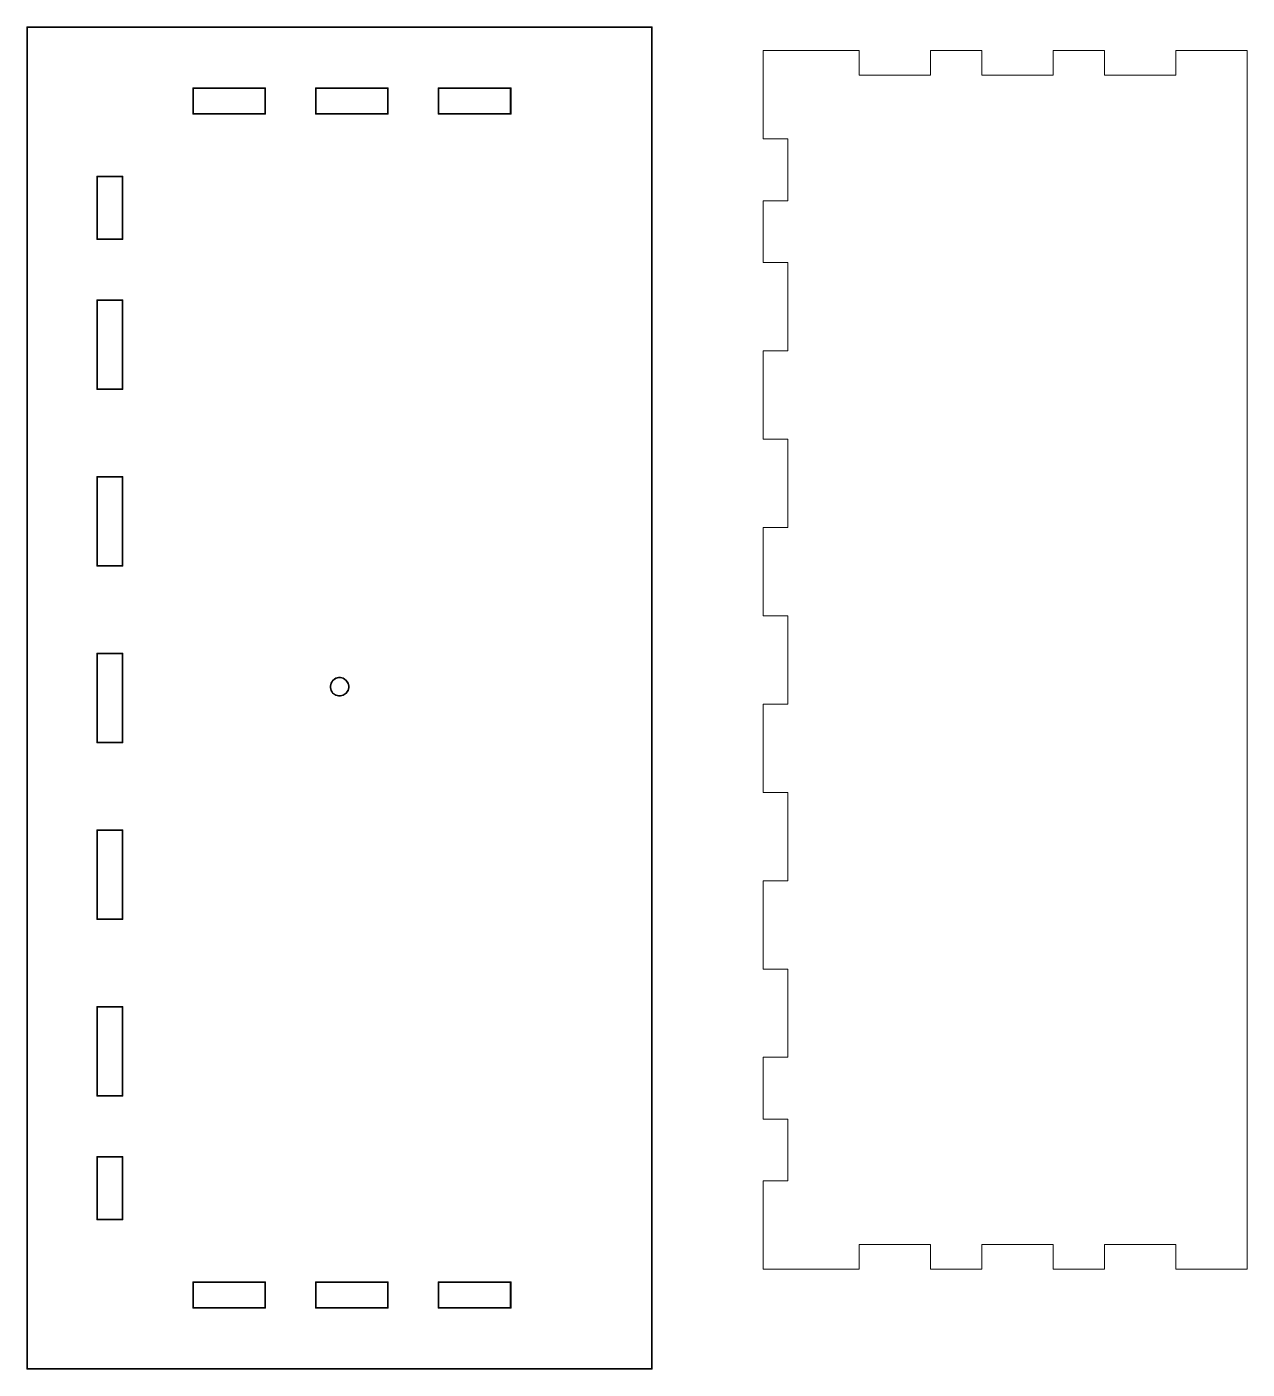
# Model space of a CAD drawing. Header units: millimetres. Extents: x -1378 to 3334, y -1176 to 661.
# Drawn here: x -580 to -321, y -621 to -336 of the extents above; entities that cross this region are included whole.
import ezdxf

# ---------------------------------------------------------------- set-up
doc = ezdxf.new("R2010")
doc.units = ezdxf.units.MM
doc.header["$MEASUREMENT"] = 0
doc.layers.add('Layer 1', color=7, linetype='Continuous')

msp = doc.modelspace()

# ---------------------------------------------------------------- linework, layer by layer
at = {"layer": 'Layer 1', "color": 222, "lineweight": 9}
for points in [[(-447.2252, -335.9633), (-447.2252, -335.9633), (-579.9752, -335.9633), (-579.9752, -335.9633)], [(-579.9752, -335.9633), (-579.9752, -335.9633), (-579.9752, -620.9613), (-579.9752, -620.9613)], [(-447.3732, -336.1113), (-447.3732, -336.1113), (-579.8242, -336.1113), (-579.8242, -336.1113)], [(-579.8242, -336.1113), (-579.8242, -336.1113), (-579.8242, -620.8123), (-579.8242, -620.8123)], [(-447.3732, -620.8123), (-447.3732, -620.8123), (-447.3732, -336.1113), (-447.3732, -336.1113)], [(-447.2252, -620.9613), (-447.2252, -620.9613), (-447.2252, -335.9633), (-447.2252, -335.9633)], [(-403.3322, -341.0013), (-403.3322, -341.0013), (-423.7192, -341.0013), (-423.7192, -341.0013)], [(-423.7192, -341.0013), (-423.7192, -341.0013), (-423.7192, -359.7513), (-423.7192, -359.7513)], [(-403.3322, -346.2503), (-403.3322, -346.2503), (-403.3322, -341.0013), (-403.3322, -341.0013)], [(-377.2892, -341.0013), (-377.2892, -341.0013), (-388.1912, -341.0013), (-388.1912, -341.0013)], [(-388.1912, -341.0013), (-388.1912, -341.0013), (-388.1912, -346.2503), (-388.1912, -346.2503)], [(-377.2892, -346.2503), (-377.2892, -346.2503), (-377.2892, -341.0013), (-377.2892, -341.0013)], [(-351.2492, -341.0013), (-351.2492, -341.0013), (-362.1492, -341.0013), (-362.1492, -341.0013)], [(-362.1492, -341.0013), (-362.1492, -341.0013), (-362.1492, -346.2503), (-362.1492, -346.2503)], [(-351.2492, -346.2503), (-351.2492, -346.2503), (-351.2492, -341.0013), (-351.2492, -341.0013)], [(-320.9692, -341.0013), (-320.9692, -341.0013), (-336.1092, -341.0013), (-336.1092, -341.0013)], [(-336.1092, -341.0013), (-336.1092, -341.0013), (-336.1092, -346.2503), (-336.1092, -346.2503)], [(-320.9692, -599.7513), (-320.9692, -599.7513), (-320.9692, -341.0013), (-320.9692, -341.0013)], [(-388.1912, -346.2503), (-388.1912, -346.2503), (-403.3322, -346.2503), (-403.3322, -346.2503)], [(-362.1492, -346.2503), (-362.1492, -346.2503), (-377.2892, -346.2503), (-377.2892, -346.2503)], [(-336.1092, -346.2503), (-336.1092, -346.2503), (-351.2492, -346.2503), (-351.2492, -346.2503)], [(-544.7332, -348.9353), (-544.7332, -348.9353), (-529.2952, -348.9353), (-529.2952, -348.9353)], [(-544.7332, -354.4883), (-544.7332, -354.4883), (-544.7332, -348.9353), (-544.7332, -348.9353)], [(-544.5852, -349.0873), (-544.5852, -349.0873), (-529.4432, -349.0873), (-529.4432, -349.0873)], [(-544.5852, -354.3363), (-544.5852, -354.3363), (-544.5852, -349.0873), (-544.5852, -349.0873)], [(-529.4432, -349.0873), (-529.4432, -349.0873), (-529.4432, -354.3363), (-529.4432, -354.3363)], [(-529.2952, -348.9353), (-529.2952, -348.9353), (-529.2952, -354.4883), (-529.2952, -354.4883)], [(-518.6942, -348.9353), (-518.6942, -348.9353), (-503.2532, -348.9353), (-503.2532, -348.9353)], [(-518.6942, -354.4883), (-518.6942, -354.4883), (-518.6942, -348.9353), (-518.6942, -348.9353)], [(-518.5432, -349.0873), (-518.5432, -349.0873), (-503.4052, -349.0873), (-503.4052, -349.0873)], [(-518.5432, -354.3363), (-518.5432, -354.3363), (-518.5432, -349.0873), (-518.5432, -349.0873)], [(-503.4052, -349.0873), (-503.4052, -349.0873), (-503.4052, -354.3363), (-503.4052, -354.3363)], [(-503.2532, -348.9353), (-503.2532, -348.9353), (-503.2532, -354.4883), (-503.2532, -354.4883)], [(-492.6562, -348.9353), (-492.6562, -348.9353), (-477.2152, -348.9353), (-477.2152, -348.9353)], [(-492.6562, -354.4883), (-492.6562, -354.4883), (-492.6562, -348.9353), (-492.6562, -348.9353)], [(-492.5042, -349.0873), (-492.5042, -349.0873), (-477.3632, -349.0873), (-477.3632, -349.0873)], [(-492.5042, -354.3363), (-492.5042, -354.3363), (-492.5042, -349.0873), (-492.5042, -349.0873)], [(-477.3632, -349.0873), (-477.3632, -349.0873), (-477.3632, -354.3363), (-477.3632, -354.3363)], [(-477.2152, -348.9353), (-477.2152, -348.9353), (-477.2152, -354.4883), (-477.2152, -354.4883)], [(-529.2952, -354.4883), (-529.2952, -354.4883), (-544.7332, -354.4883), (-544.7332, -354.4883)], [(-529.4432, -354.3363), (-529.4432, -354.3363), (-544.5852, -354.3363), (-544.5852, -354.3363)], [(-503.2532, -354.4883), (-503.2532, -354.4883), (-518.6942, -354.4883), (-518.6942, -354.4883)], [(-503.4052, -354.3363), (-503.4052, -354.3363), (-518.5432, -354.3363), (-518.5432, -354.3363)], [(-477.2152, -354.4883), (-477.2152, -354.4883), (-492.6562, -354.4883), (-492.6562, -354.4883)], [(-477.3632, -354.3363), (-477.3632, -354.3363), (-492.5042, -354.3363), (-492.5042, -354.3363)], [(-423.7192, -359.7513), (-423.7192, -359.7513), (-418.4702, -359.7513), (-418.4702, -359.7513)], [(-418.4702, -359.7513), (-418.4702, -359.7513), (-418.4702, -372.8783), (-418.4702, -372.8783)], [(-565.1232, -367.6893), (-565.1232, -367.6893), (-559.5742, -367.6893), (-559.5742, -367.6893)], [(-565.1232, -381.1123), (-565.1232, -381.1123), (-565.1232, -367.6893), (-565.1232, -367.6893)], [(-564.9752, -367.8373), (-564.9752, -367.8373), (-559.7262, -367.8373), (-559.7262, -367.8373)], [(-564.9752, -380.9603), (-564.9752, -380.9603), (-564.9752, -367.8373), (-564.9752, -367.8373)], [(-559.7262, -367.8373), (-559.7262, -367.8373), (-559.7262, -380.9603), (-559.7262, -380.9603)], [(-559.5742, -367.6893), (-559.5742, -367.6893), (-559.5742, -381.1123), (-559.5742, -381.1123)], [(-418.4702, -372.8783), (-418.4702, -372.8783), (-423.7192, -372.8783), (-423.7192, -372.8783)], [(-423.7192, -372.8783), (-423.7192, -372.8783), (-423.7192, -386.0013), (-423.7192, -386.0013)], [(-559.5742, -381.1123), (-559.5742, -381.1123), (-565.1232, -381.1123), (-565.1232, -381.1123)], [(-559.7262, -380.9603), (-559.7262, -380.9603), (-564.9752, -380.9603), (-564.9752, -380.9603)], [(-423.7192, -386.0013), (-423.7192, -386.0013), (-418.4702, -386.0013), (-418.4702, -386.0013)], [(-418.4702, -386.0013), (-418.4702, -386.0013), (-418.4702, -404.7513), (-418.4702, -404.7513)], [(-565.1232, -393.9353), (-565.1232, -393.9353), (-559.5742, -393.9353), (-559.5742, -393.9353)], [(-565.1232, -412.9853), (-565.1232, -412.9853), (-565.1232, -393.9353), (-565.1232, -393.9353)], [(-564.9752, -394.0873), (-564.9752, -394.0873), (-559.7262, -394.0873), (-559.7262, -394.0873)], [(-564.9752, -412.8373), (-564.9752, -412.8373), (-564.9752, -394.0873), (-564.9752, -394.0873)], [(-559.7262, -394.0873), (-559.7262, -394.0873), (-559.7262, -412.8373), (-559.7262, -412.8373)], [(-559.5742, -393.9353), (-559.5742, -393.9353), (-559.5742, -412.9853), (-559.5742, -412.9853)], [(-418.4702, -404.7513), (-418.4702, -404.7513), (-423.7192, -404.7513), (-423.7192, -404.7513)], [(-423.7192, -404.7513), (-423.7192, -404.7513), (-423.7192, -423.5023), (-423.7192, -423.5023)], [(-559.5742, -412.9853), (-559.5742, -412.9853), (-565.1232, -412.9853), (-565.1232, -412.9853)], [(-559.7262, -412.8373), (-559.7262, -412.8373), (-564.9752, -412.8373), (-564.9752, -412.8373)], [(-423.7192, -423.5023), (-423.7192, -423.5023), (-418.4702, -423.5023), (-418.4702, -423.5023)], [(-418.4702, -423.5023), (-418.4702, -423.5023), (-418.4702, -442.2513), (-418.4702, -442.2513)], [(-565.1232, -450.4863), (-565.1232, -450.4863), (-565.1232, -431.4363), (-565.1232, -431.4363)], [(-565.1232, -431.4363), (-565.1232, -431.4363), (-559.5742, -431.4363), (-559.5742, -431.4363)], [(-559.7262, -431.5863), (-559.7262, -431.5863), (-564.9752, -431.5863), (-564.9752, -431.5863)], [(-564.9752, -431.5863), (-564.9752, -431.5863), (-564.9752, -450.3363), (-564.9752, -450.3363)], [(-559.7262, -450.3363), (-559.7262, -450.3363), (-559.7262, -431.5863), (-559.7262, -431.5863)], [(-559.5742, -431.4363), (-559.5742, -431.4363), (-559.5742, -450.4863), (-559.5742, -450.4863)], [(-418.4702, -442.2513), (-418.4702, -442.2513), (-423.7192, -442.2513), (-423.7192, -442.2513)], [(-423.7192, -442.2513), (-423.7192, -442.2513), (-423.7192, -461.0023), (-423.7192, -461.0023)], [(-559.5742, -450.4863), (-559.5742, -450.4863), (-565.1232, -450.4863), (-565.1232, -450.4863)], [(-564.9752, -450.3363), (-564.9752, -450.3363), (-559.7262, -450.3363), (-559.7262, -450.3363)], [(-423.7192, -461.0023), (-423.7192, -461.0023), (-418.4702, -461.0023), (-418.4702, -461.0023)], [(-418.4702, -461.0023), (-418.4702, -461.0023), (-418.4702, -479.7523), (-418.4702, -479.7523)], [(-565.1232, -487.9873), (-565.1232, -487.9873), (-565.1232, -468.9373), (-565.1232, -468.9373)], [(-565.1232, -468.9373), (-565.1232, -468.9373), (-559.5742, -468.9373), (-559.5742, -468.9373)], [(-559.7262, -469.0863), (-559.7262, -469.0863), (-564.9752, -469.0863), (-564.9752, -469.0863)], [(-564.9752, -469.0863), (-564.9752, -469.0863), (-564.9752, -487.8373), (-564.9752, -487.8373)], [(-559.7262, -487.8373), (-559.7262, -487.8373), (-559.7262, -469.0863), (-559.7262, -469.0863)], [(-559.5742, -468.9373), (-559.5742, -468.9373), (-559.5742, -487.9873), (-559.5742, -487.9873)], [(-515.6252, -475.8823), (-515.6252, -475.8823), (-515.4662, -475.2913), (-515.4662, -475.2913)], [(-515.6252, -476.0813), (-515.6252, -476.0813), (-515.6252, -475.8823), (-515.6252, -475.8823)], [(-515.4732, -475.8973), (-515.4732, -475.8973), (-515.3292, -475.3503), (-515.3292, -475.3503)], [(-515.4732, -476.0813), (-515.4732, -476.0813), (-515.4732, -475.8973), (-515.4732, -475.8973)], [(-515.4662, -475.2913), (-515.4662, -475.2913), (-515.0322, -474.6483), (-515.0322, -474.6483)], [(-515.3292, -475.3503), (-515.3292, -475.3503), (-514.9272, -474.7543), (-514.9272, -474.7543)], [(-515.0322, -474.6483), (-515.0322, -474.6483), (-514.3902, -474.2133), (-514.3902, -474.2133)], [(-514.9272, -474.7543), (-514.9272, -474.7543), (-514.3302, -474.3513), (-514.3302, -474.3513)], [(-514.3902, -474.2133), (-514.3902, -474.2133), (-513.7982, -474.0553), (-513.7982, -474.0553)], [(-514.3302, -474.3513), (-514.3302, -474.3513), (-513.7842, -474.2053), (-513.7842, -474.2053)], [(-513.7982, -474.0553), (-513.7982, -474.0553), (-513.6002, -474.0553), (-513.6002, -474.0553)], [(-513.7842, -474.2053), (-513.7842, -474.2053), (-513.6002, -474.2053), (-513.6002, -474.2053)], [(-513.6002, -474.0553), (-513.6002, -474.0553), (-513.4032, -474.0553), (-513.4032, -474.0553)], [(-513.6002, -474.2053), (-513.6002, -474.2053), (-513.4172, -474.2053), (-513.4172, -474.2053)], [(-513.4172, -474.2053), (-513.4172, -474.2053), (-512.8702, -474.3513), (-512.8702, -474.3513)], [(-513.4032, -474.0553), (-513.4032, -474.0553), (-512.8102, -474.2133), (-512.8102, -474.2133)], [(-512.8702, -474.3513), (-512.8702, -474.3513), (-512.2742, -474.7543), (-512.2742, -474.7543)], [(-512.8102, -474.2133), (-512.8102, -474.2133), (-512.1682, -474.6483), (-512.1682, -474.6483)], [(-512.2742, -474.7543), (-512.2742, -474.7543), (-511.8712, -475.3503), (-511.8712, -475.3503)], [(-512.1682, -474.6483), (-512.1682, -474.6483), (-511.7342, -475.2913), (-511.7342, -475.2913)], [(-511.8712, -475.3503), (-511.8712, -475.3503), (-511.7232, -475.8973), (-511.7232, -475.8973)], [(-511.7342, -475.2913), (-511.7342, -475.2913), (-511.5752, -475.8823), (-511.5752, -475.8823)], [(-511.7232, -475.8973), (-511.7232, -475.8973), (-511.7232, -476.0813), (-511.7232, -476.0813)], [(-511.5752, -475.8823), (-511.5752, -475.8823), (-511.5752, -476.0813), (-511.5752, -476.0813)], [(-515.6252, -476.2763), (-515.6252, -476.2763), (-515.6252, -476.0813), (-515.6252, -476.0813)], [(-515.4662, -476.8683), (-515.4662, -476.8683), (-515.6252, -476.2763), (-515.6252, -476.2763)], [(-515.4732, -476.2633), (-515.4732, -476.2633), (-515.4732, -476.0813), (-515.4732, -476.0813)], [(-515.3292, -476.8103), (-515.3292, -476.8103), (-515.4732, -476.2633), (-515.4732, -476.2633)], [(-515.0322, -477.5113), (-515.0322, -477.5113), (-515.4662, -476.8683), (-515.4662, -476.8683)], [(-514.9272, -477.4053), (-514.9272, -477.4053), (-515.3292, -476.8103), (-515.3292, -476.8103)], [(-514.3902, -477.9453), (-514.3902, -477.9453), (-515.0322, -477.5113), (-515.0322, -477.5113)], [(-514.3302, -477.8073), (-514.3302, -477.8073), (-514.9272, -477.4053), (-514.9272, -477.4053)], [(-513.7982, -478.1053), (-513.7982, -478.1053), (-514.3902, -477.9453), (-514.3902, -477.9453)], [(-513.7842, -477.9553), (-513.7842, -477.9553), (-514.3302, -477.8073), (-514.3302, -477.8073)], [(-513.6002, -478.1053), (-513.6002, -478.1053), (-513.7982, -478.1053), (-513.7982, -478.1053)], [(-513.6002, -477.9553), (-513.6002, -477.9553), (-513.7842, -477.9553), (-513.7842, -477.9553)], [(-513.4172, -477.9553), (-513.4172, -477.9553), (-513.6002, -477.9553), (-513.6002, -477.9553)], [(-513.4032, -478.1053), (-513.4032, -478.1053), (-513.6002, -478.1053), (-513.6002, -478.1053)], [(-512.8702, -477.8073), (-512.8702, -477.8073), (-513.4172, -477.9553), (-513.4172, -477.9553)], [(-512.8102, -477.9453), (-512.8102, -477.9453), (-513.4032, -478.1053), (-513.4032, -478.1053)], [(-512.2742, -477.4053), (-512.2742, -477.4053), (-512.8702, -477.8073), (-512.8702, -477.8073)], [(-512.1682, -477.5113), (-512.1682, -477.5113), (-512.8102, -477.9453), (-512.8102, -477.9453)], [(-511.8712, -476.8103), (-511.8712, -476.8103), (-512.2742, -477.4053), (-512.2742, -477.4053)], [(-511.7342, -476.8683), (-511.7342, -476.8683), (-512.1682, -477.5113), (-512.1682, -477.5113)], [(-511.7232, -476.2633), (-511.7232, -476.2633), (-511.8712, -476.8103), (-511.8712, -476.8103)], [(-511.5752, -476.2763), (-511.5752, -476.2763), (-511.7342, -476.8683), (-511.7342, -476.8683)], [(-511.7232, -476.0813), (-511.7232, -476.0813), (-511.7232, -476.2633), (-511.7232, -476.2633)], [(-511.5752, -476.0813), (-511.5752, -476.0813), (-511.5752, -476.2763), (-511.5752, -476.2763)], [(-418.4702, -479.7523), (-418.4702, -479.7523), (-423.7192, -479.7523), (-423.7192, -479.7523)], [(-423.7192, -479.7523), (-423.7192, -479.7523), (-423.7192, -498.5013), (-423.7192, -498.5013)], [(-559.5742, -487.9873), (-559.5742, -487.9873), (-565.1232, -487.9873), (-565.1232, -487.9873)], [(-564.9752, -487.8373), (-564.9752, -487.8373), (-559.7262, -487.8373), (-559.7262, -487.8373)], [(-423.7192, -498.5013), (-423.7192, -498.5013), (-418.4702, -498.5013), (-418.4702, -498.5013)], [(-418.4702, -498.5013), (-418.4702, -498.5013), (-418.4702, -517.2513), (-418.4702, -517.2513)], [(-565.1232, -525.4863), (-565.1232, -525.4863), (-565.1232, -506.4363), (-565.1232, -506.4363)], [(-565.1232, -506.4363), (-565.1232, -506.4363), (-559.5742, -506.4363), (-559.5742, -506.4363)], [(-559.7262, -506.5863), (-559.7262, -506.5863), (-564.9752, -506.5863), (-564.9752, -506.5863)], [(-564.9752, -506.5863), (-564.9752, -506.5863), (-564.9752, -525.3363), (-564.9752, -525.3363)], [(-559.7262, -525.3363), (-559.7262, -525.3363), (-559.7262, -506.5863), (-559.7262, -506.5863)], [(-559.5742, -506.4363), (-559.5742, -506.4363), (-559.5742, -525.4863), (-559.5742, -525.4863)], [(-418.4702, -517.2513), (-418.4702, -517.2513), (-423.7192, -517.2513), (-423.7192, -517.2513)], [(-423.7192, -517.2513), (-423.7192, -517.2513), (-423.7192, -536.0023), (-423.7192, -536.0023)], [(-559.5742, -525.4863), (-559.5742, -525.4863), (-565.1232, -525.4863), (-565.1232, -525.4863)], [(-564.9752, -525.3363), (-564.9752, -525.3363), (-559.7262, -525.3363), (-559.7262, -525.3363)], [(-423.7192, -536.0023), (-423.7192, -536.0023), (-418.4702, -536.0023), (-418.4702, -536.0023)], [(-418.4702, -536.0023), (-418.4702, -536.0023), (-418.4702, -554.7513), (-418.4702, -554.7513)], [(-565.1232, -562.9873), (-565.1232, -562.9873), (-565.1232, -543.9373), (-565.1232, -543.9373)], [(-565.1232, -543.9373), (-565.1232, -543.9373), (-559.5742, -543.9373), (-559.5742, -543.9373)], [(-559.7262, -544.0873), (-559.7262, -544.0873), (-564.9752, -544.0873), (-564.9752, -544.0873)], [(-564.9752, -544.0873), (-564.9752, -544.0873), (-564.9752, -562.8363), (-564.9752, -562.8363)], [(-559.7262, -562.8363), (-559.7262, -562.8363), (-559.7262, -544.0873), (-559.7262, -544.0873)], [(-559.5742, -543.9373), (-559.5742, -543.9373), (-559.5742, -562.9873), (-559.5742, -562.9873)], [(-418.4702, -554.7513), (-418.4702, -554.7513), (-423.7192, -554.7513), (-423.7192, -554.7513)], [(-423.7192, -554.7513), (-423.7192, -554.7513), (-423.7192, -567.8763), (-423.7192, -567.8763)], [(-559.5742, -562.9873), (-559.5742, -562.9873), (-565.1232, -562.9873), (-565.1232, -562.9873)], [(-564.9752, -562.8363), (-564.9752, -562.8363), (-559.7262, -562.8363), (-559.7262, -562.8363)], [(-423.7192, -567.8763), (-423.7192, -567.8763), (-418.4702, -567.8763), (-418.4702, -567.8763)], [(-418.4702, -567.8763), (-418.4702, -567.8763), (-418.4702, -581.0023), (-418.4702, -581.0023)], [(-565.1232, -589.2373), (-565.1232, -589.2373), (-565.1232, -575.8123), (-565.1232, -575.8123)], [(-565.1232, -575.8123), (-565.1232, -575.8123), (-559.5742, -575.8123), (-559.5742, -575.8123)], [(-559.7262, -575.9613), (-559.7262, -575.9613), (-564.9752, -575.9613), (-564.9752, -575.9613)], [(-564.9752, -575.9613), (-564.9752, -575.9613), (-564.9752, -589.0873), (-564.9752, -589.0873)], [(-559.7262, -589.0873), (-559.7262, -589.0873), (-559.7262, -575.9613), (-559.7262, -575.9613)], [(-559.5742, -575.8123), (-559.5742, -575.8123), (-559.5742, -589.2373), (-559.5742, -589.2373)], [(-418.4702, -581.0023), (-418.4702, -581.0023), (-423.7192, -581.0023), (-423.7192, -581.0023)], [(-423.7192, -581.0023), (-423.7192, -581.0023), (-423.7192, -599.7513), (-423.7192, -599.7513)], [(-559.5742, -589.2373), (-559.5742, -589.2373), (-565.1232, -589.2373), (-565.1232, -589.2373)], [(-564.9752, -589.0873), (-564.9752, -589.0873), (-559.7262, -589.0873), (-559.7262, -589.0873)], [(-403.3322, -599.7513), (-403.3322, -599.7513), (-403.3322, -594.5013), (-403.3322, -594.5013)], [(-403.3322, -594.5013), (-403.3322, -594.5013), (-388.1912, -594.5013), (-388.1912, -594.5013)], [(-388.1912, -594.5013), (-388.1912, -594.5013), (-388.1912, -599.7513), (-388.1912, -599.7513)], [(-377.2892, -599.7513), (-377.2892, -599.7513), (-377.2892, -594.5013), (-377.2892, -594.5013)], [(-377.2892, -594.5013), (-377.2892, -594.5013), (-362.1492, -594.5013), (-362.1492, -594.5013)], [(-362.1492, -594.5013), (-362.1492, -594.5013), (-362.1492, -599.7513), (-362.1492, -599.7513)], [(-351.2492, -599.7513), (-351.2492, -599.7513), (-351.2492, -594.5013), (-351.2492, -594.5013)], [(-351.2492, -594.5013), (-351.2492, -594.5013), (-336.1092, -594.5013), (-336.1092, -594.5013)], [(-336.1092, -594.5013), (-336.1092, -594.5013), (-336.1092, -599.7513), (-336.1092, -599.7513)], [(-423.7192, -599.7513), (-423.7192, -599.7513), (-403.3322, -599.7513), (-403.3322, -599.7513)], [(-388.1912, -599.7513), (-388.1912, -599.7513), (-377.2892, -599.7513), (-377.2892, -599.7513)], [(-362.1492, -599.7513), (-362.1492, -599.7513), (-351.2492, -599.7513), (-351.2492, -599.7513)], [(-336.1092, -599.7513), (-336.1092, -599.7513), (-320.9692, -599.7513), (-320.9692, -599.7513)], [(-544.7332, -607.9873), (-544.7332, -607.9873), (-544.7332, -602.4363), (-544.7332, -602.4363)], [(-544.7332, -602.4363), (-544.7332, -602.4363), (-529.2952, -602.4363), (-529.2952, -602.4363)], [(-529.4432, -602.5863), (-529.4432, -602.5863), (-544.5852, -602.5863), (-544.5852, -602.5863)], [(-544.5852, -602.5863), (-544.5852, -602.5863), (-544.5852, -607.8363), (-544.5852, -607.8363)], [(-529.4432, -607.8363), (-529.4432, -607.8363), (-529.4432, -602.5863), (-529.4432, -602.5863)], [(-529.2952, -602.4363), (-529.2952, -602.4363), (-529.2952, -607.9873), (-529.2952, -607.9873)], [(-518.6942, -607.9873), (-518.6942, -607.9873), (-518.6942, -602.4363), (-518.6942, -602.4363)], [(-518.6942, -602.4363), (-518.6942, -602.4363), (-503.2532, -602.4363), (-503.2532, -602.4363)], [(-503.4052, -602.5863), (-503.4052, -602.5863), (-518.5432, -602.5863), (-518.5432, -602.5863)], [(-518.5432, -602.5863), (-518.5432, -602.5863), (-518.5432, -607.8363), (-518.5432, -607.8363)], [(-503.4052, -607.8363), (-503.4052, -607.8363), (-503.4052, -602.5863), (-503.4052, -602.5863)], [(-503.2532, -602.4363), (-503.2532, -602.4363), (-503.2532, -607.9873), (-503.2532, -607.9873)], [(-492.6562, -607.9873), (-492.6562, -607.9873), (-492.6562, -602.4363), (-492.6562, -602.4363)], [(-492.6562, -602.4363), (-492.6562, -602.4363), (-477.2152, -602.4363), (-477.2152, -602.4363)], [(-477.3632, -602.5863), (-477.3632, -602.5863), (-492.5042, -602.5863), (-492.5042, -602.5863)], [(-492.5042, -602.5863), (-492.5042, -602.5863), (-492.5042, -607.8363), (-492.5042, -607.8363)], [(-477.3632, -607.8363), (-477.3632, -607.8363), (-477.3632, -602.5863), (-477.3632, -602.5863)], [(-477.2152, -602.4363), (-477.2152, -602.4363), (-477.2152, -607.9873), (-477.2152, -607.9873)], [(-529.2952, -607.9873), (-529.2952, -607.9873), (-544.7332, -607.9873), (-544.7332, -607.9873)], [(-544.5852, -607.8363), (-544.5852, -607.8363), (-529.4432, -607.8363), (-529.4432, -607.8363)], [(-503.2532, -607.9873), (-503.2532, -607.9873), (-518.6942, -607.9873), (-518.6942, -607.9873)], [(-518.5432, -607.8363), (-518.5432, -607.8363), (-503.4052, -607.8363), (-503.4052, -607.8363)], [(-477.2152, -607.9873), (-477.2152, -607.9873), (-492.6562, -607.9873), (-492.6562, -607.9873)], [(-492.5042, -607.8363), (-492.5042, -607.8363), (-477.3632, -607.8363), (-477.3632, -607.8363)], [(-579.9752, -620.9613), (-579.9752, -620.9613), (-447.2252, -620.9613), (-447.2252, -620.9613)], [(-579.8242, -620.8123), (-579.8242, -620.8123), (-447.3732, -620.8123), (-447.3732, -620.8123)]]:
    msp.add_open_spline(points, degree=3, dxfattribs=at)

doc.saveas('drawing.dxf')
